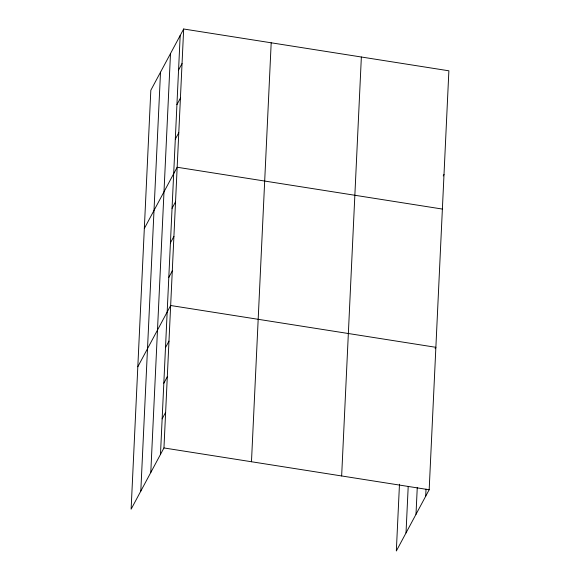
<?xml version="1.0" encoding="UTF-8"?>
<svg xmlns="http://www.w3.org/2000/svg" width="580" height="580" viewBox="0 0 580 580"><rect width="100%" height="100%" fill="white"/><g stroke="black" fill="none" stroke-linecap="round" stroke-linejoin="round"><path stroke-width="0.87" d="M140.802 491.129L160.515 72.181M150.785 472.512L170.498 53.563M160.471 454.445L180.184 35.496M183.672 29L150.829 90.248L131.116 509.197L163.951 447.949L183.672 29L448.884 70.803L429.171 489.752L396.328 551L399.475 484.227M251.474 461.745L271.193 42.797M341.649 475.955L361.362 57.007M406.014 532.933L408.197 486.642M415.998 514.315L417.259 487.613M425.684 496.255L426.024 489.128M178.56 70.064L182.04 63.561M176.929 104.625L180.416 98.129M175.305 139.185L178.792 132.69M144.326 228.498L177.161 167.25L442.38 209.061M172.05 208.314L175.537 201.818M170.426 242.875L173.913 236.379M168.802 277.443L172.282 270.94M137.815 366.756L170.658 305.508L435.877 347.311L435.101 348.754M165.496 347.616L168.983 341.113M163.821 383.228L167.308 376.724M162.146 418.84L165.633 412.337M443.229 175.936L444.004 174.493M163.951 447.949L429.171 489.752"/></g></svg>
